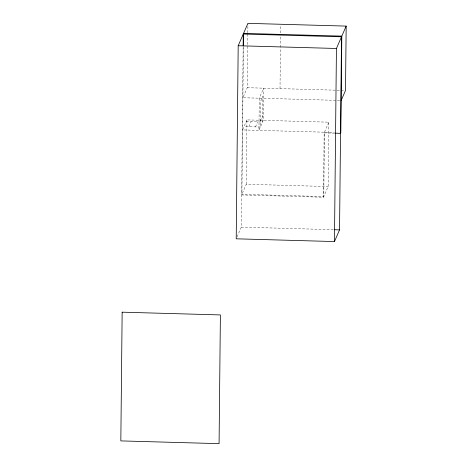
<?xml version="1.0" encoding="UTF-8"?>
<svg xmlns="http://www.w3.org/2000/svg" width="467" height="467" viewBox="0 0 467 467"><rect width="100%" height="100%" fill="white"/><g stroke="black" fill="none" stroke-linecap="round" stroke-linejoin="round"><path stroke-width="0.35" stroke-dasharray="2.33 1.75" d="M237.061 236.862L241.293 227.12L243.149 46.414M243.43 46.385L241.918 194.272L323.789 196.566L324.448 132.202M246.272 184.255L246.932 119.891L328.803 122.185L328.143 186.543L323.497 197.232L241.626 194.943L246.272 184.255L328.143 186.543M339.702 100.44L242.904 97.731L247.265 87.708L247.819 33.472M247.825 32.748L247.913 24.074M280.013 88.631L280.428 48.13M280.433 47.406L280.556 35.836M280.585 32.947L280.667 24.99M323.497 197.232L324.156 132.873L328.803 122.185M246.932 119.891L242.577 129.914L334.419 132.482M248.94 126.709L251.118 121.7M255.49 126.896L257.667 121.881M260.469 120.597L262.647 115.582M247.265 87.708L344.056 90.423M246.208 121.56L262.582 122.021L262.845 96.278L260.668 101.286L260.405 127.03L244.031 126.575M324.156 132.873L334.839 133.171M241.293 227.12L333.718 229.711M259.278 98.193L258.952 130.369L263.306 120.352L263.639 88.17L259.278 98.193"/><path stroke-width="0.7" d="M341.155 100.481L345.51 90.464L346.17 26.099L247.924 23.35L238.193 45.731L236.214 238.812L334.46 241.562L339.544 229.875L341.523 36.788L243.278 34.038L243.155 45.69M243.441 45.667L243.546 35.539M334.46 241.562L336.438 48.48L346.17 26.099M243.564 33.373L341.815 36.122L340.822 132.663L340.531 133.328L335.551 133.188M238.193 45.731L336.438 48.48M334.448 229.729L339.544 229.875M122.15 312.178L120.83 440.901L219.076 443.65L220.395 314.927L122.15 312.178"/></g></svg>
